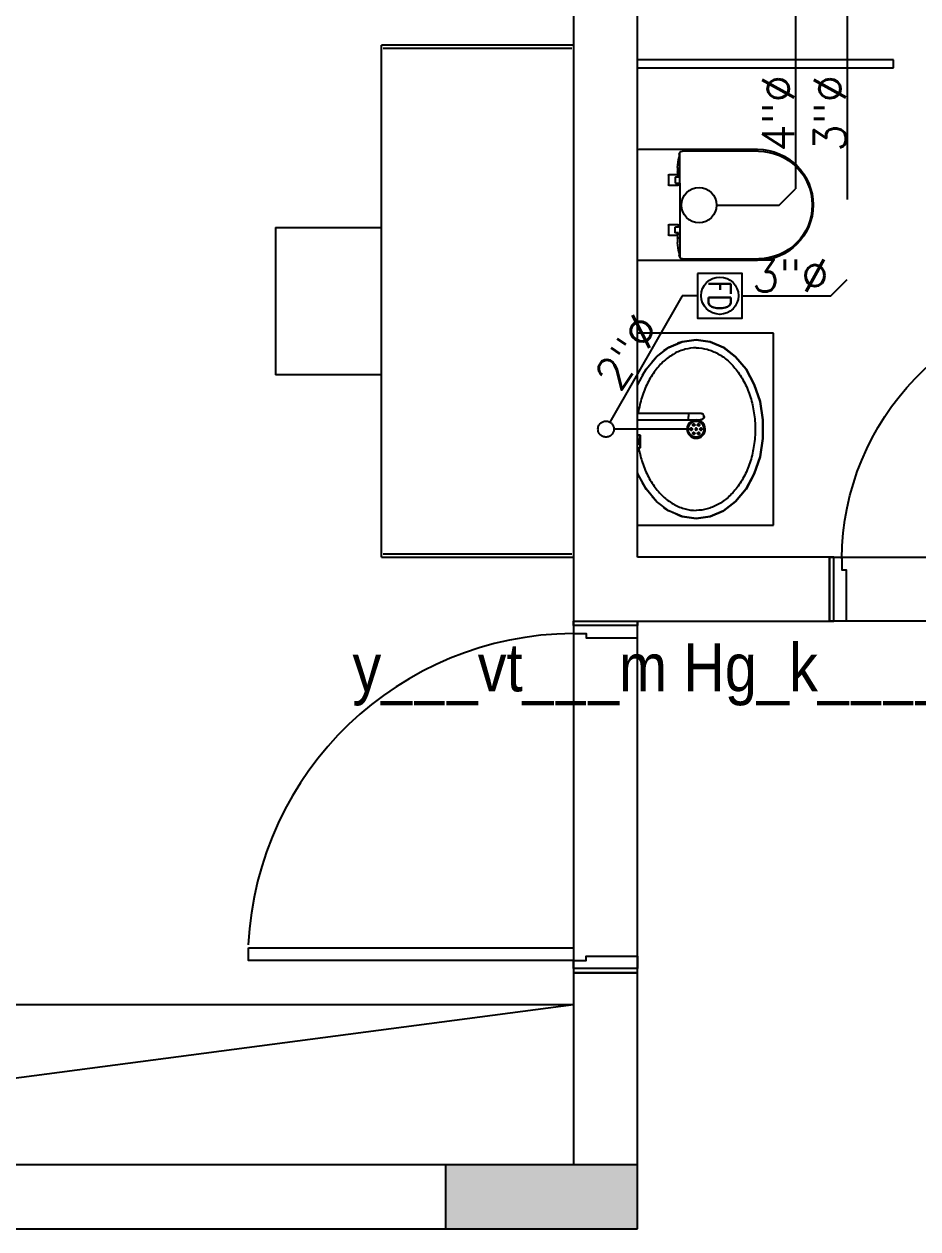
# Model space of a CAD drawing. Header units: metres. Extents: x -658 to -58, y -713 to -118.
# Drawn here: x -318.966 to -316.172, y -196.546 to -192.78 of the extents above; entities that cross this region are included whole.
import ezdxf
from ezdxf.enums import TextEntityAlignment as Align

# ---------------------------------------------------------------- set-up
doc = ezdxf.new("R2010")
doc.units = ezdxf.units.M
doc.header["$LTSCALE"] = 100
doc.linetypes.add('CENTERX2', pattern=[4, 2.5, -0.5, 0.5, -0.5])
for name, color, linetype in [('DRAIN-LW', 2, 'Continuous'), ('drainage', 6, 'Continuous'), ('P-SANR-FDRN', 3, 'Continuous'), ('plan', 8, 'Continuous')]:
    doc.layers.add(name, color=color, linetype=linetype)
doc.layers.add('DRAINAGE  TEXT', color=3, linetype='Continuous', lineweight=25)
doc.styles.add('mech', font='romans.shx')
doc.styles.add('style12', font='xarab.shx')
doc.styles.add('TIMES', font='simplex.shx', dxfattribs={"width": 0.8, "height": 0.4})

# ---------------------------------------------------------------- blocks, each defined once
blk = doc.blocks.new('wash_basin_15442 - Type 1-533554-الدور الاول')
for p, q in [((0.125, -0.1), (0.125, -0.525)), ((0.366, -0.1), (0.366, -0.1075)), ((0.3794, -0.1075), (0.366, -0.1075)), ((0.3795, -0.1085), (0.3686, -0.1085)), ((0.3686, -0.1085), (0.3795, -0.1085)), ((0.3794, -0.1), (0.3794, -0.1075)), ((0.3794, -0.1075), (0.3797, -0.1075)), ((0.3797, -0.1075), (0.3794, -0.1075)), ((0.3797, -0.1075), (0.3797, -0.1)), ((0.3797, -0.1), (0.3797, -0.1075)), ((0.3802, -0.1), (0.3802, -0.1075)), ((0.3802, -0.1), (0.3802, -0.1075)), ((0.3802, -0.1075), (0.3802, -0.1)), ((0.3802, -0.1075), (0.3803, -0.1075)), ((0.3803, -0.1075), (0.3802, -0.1075)), ((0.3803, -0.1075), (0.3803, -0.1)), ((0.3917, -0.1075), (0.3803, -0.1075)), ((0.3916, -0.1085), (0.3804, -0.1085)), ((0.3804, -0.1085), (0.3916, -0.1085)), ((0.3889, -0.1075), (0.3831, -0.1075)), ((0.3917, -0.1), (0.3917, -0.1075)), ((0.3917, -0.1075), (0.3918, -0.1075)), ((0.3918, -0.1075), (0.3917, -0.1075)), ((0.3918, -0.1075), (0.3918, -0.1)), ((0.3918, -0.1), (0.3918, -0.1075)), ((0.3918, -0.1075), (0.3918, -0.1)), ((0.3923, -0.1), (0.3923, -0.1075)), ((0.3923, -0.1075), (0.3923, -0.1)), ((0.3926, -0.1075), (0.3923, -0.1075)), ((0.3923, -0.1075), (0.3926, -0.1075)), ((0.3925, -0.1085), (0.4034, -0.1085)), ((0.4034, -0.1085), (0.3925, -0.1085)), ((0.3926, -0.1075), (0.3926, -0.1)), ((0.3926, -0.1075), (0.406, -0.1075)), ((0.406, -0.1075), (0.406, -0.1)), ((0.4545, -0.1), (0.4545, -0.26)), ((0.4735, -0.26), (0.4735, -0.1)), ((0.725, -0.525), (0.725, -0.1)), ((0.1978, -0.1606), (0.2133, -0.1459)), ((0.2366, -0.1281), (0.2566, -0.1157)), ((0.5933, -0.1157), (0.6132, -0.1281)), ((0.6365, -0.1459), (0.652, -0.1606)), ((0.1689, -0.1985), (0.1792, -0.1828)), ((0.6707, -0.1828), (0.681, -0.1985)), ((0.151, -0.24), (0.1557, -0.2259)), ((0.6942, -0.2259), (0.6989, -0.24)), ((0.4558, -0.26), (0.464, -0.26)), ((0.4722, -0.26), (0.464, -0.26)), ((0.125, -0.525), (0.725, -0.525))]:
    blk.add_line(p, q)
at = {"flags": 128}
for points in [[(0.1449, -0.2835), (0.151, -0.2398), (0.1691, -0.1981), (0.1984, -0.16), (0.2376, -0.1274), (0.2849, -0.1016), (0.2895, -0.0997)], [(0.1455, -0.2835), (0.1517, -0.2398), (0.1697, -0.198), (0.1989, -0.16), (0.238, -0.1274), (0.2852, -0.1016), (0.2897, -0.0997)], [(0.1455, -0.2835), (0.1517, -0.2398), (0.1697, -0.198), (0.1989, -0.16), (0.238, -0.1274), (0.2852, -0.1016), (0.29, -0.1)], [(0.367, -0.1085), (0.367, -0.1085), (0.3669, -0.1085), (0.3669, -0.1085), (0.3668, -0.1085), (0.3668, -0.1085), (0.3668, -0.1085), (0.3667, -0.1085), (0.3667, -0.1084), (0.3666, -0.1084), (0.3666, -0.1084), (0.3666, -0.1084), (0.3665, -0.1084), (0.3665, -0.1084), (0.3665, -0.1083), (0.3664, -0.1083), (0.3664, -0.1083), (0.3664, -0.1083), (0.3663, -0.1083), (0.3663, -0.1082), (0.3663, -0.1082), (0.3663, -0.1082), (0.3662, -0.1081), (0.3662, -0.1081), (0.3662, -0.1081), (0.3662, -0.108), (0.3661, -0.108), (0.3661, -0.108), (0.3661, -0.1079), (0.3661, -0.1079), (0.3661, -0.1079), (0.3661, -0.1078), (0.366, -0.1078), (0.366, -0.1077), (0.366, -0.1077), (0.366, -0.1077), (0.366, -0.1076), (0.366, -0.1076), (0.366, -0.1076), (0.366, -0.1075), (0.366, -0.1075)], [(0.3795, -0.1085), (0.3788, -0.1085), (0.3781, -0.1085), (0.3774, -0.1085), (0.3767, -0.1085), (0.3761, -0.1085), (0.3754, -0.1085), (0.3748, -0.1085), (0.3742, -0.1085), (0.3736, -0.1085), (0.3731, -0.1085), (0.3725, -0.1085), (0.372, -0.1085), (0.3715, -0.1085), (0.371, -0.1085), (0.3706, -0.1085), (0.3701, -0.1085), (0.3697, -0.1085), (0.3693, -0.1085), (0.369, -0.1085), (0.3687, -0.1085), (0.3684, -0.1085), (0.3681, -0.1085), (0.3679, -0.1085), (0.3676, -0.1085), (0.3675, -0.1085), (0.3673, -0.1085), (0.3672, -0.1085), (0.3671, -0.1085), (0.367, -0.1085), (0.367, -0.1085), (0.367, -0.1085)], [(0.367, -0.1085), (0.367, -0.1085), (0.3671, -0.1085), (0.3671, -0.1085), (0.3672, -0.1085), (0.3674, -0.1085), (0.3675, -0.1085), (0.3677, -0.1085), (0.368, -0.1085), (0.3682, -0.1085), (0.3685, -0.1085), (0.3688, -0.1085), (0.3691, -0.1085), (0.3695, -0.1085), (0.3699, -0.1085), (0.3703, -0.1085), (0.3708, -0.1085), (0.3712, -0.1085), (0.3717, -0.1085), (0.3722, -0.1085), (0.3728, -0.1085), (0.3733, -0.1085), (0.3739, -0.1085), (0.3745, -0.1085), (0.3751, -0.1085), (0.3757, -0.1085), (0.3764, -0.1085), (0.377, -0.1085), (0.3777, -0.1085), (0.3784, -0.1085), (0.3791, -0.1085), (0.3795, -0.1085)], [(0.3826, -0.1085), (0.3818, -0.1085), (0.3811, -0.1085), (0.3804, -0.1085)], [(0.3804, -0.1085), (0.3811, -0.1085), (0.3819, -0.1085), (0.3826, -0.1085), (0.3834, -0.1085), (0.3841, -0.1085), (0.3849, -0.1085), (0.3856, -0.1085), (0.3864, -0.1085), (0.3872, -0.1085), (0.3879, -0.1085), (0.3887, -0.1085), (0.3894, -0.1085), (0.3902, -0.1085), (0.3909, -0.1085), (0.3916, -0.1085)], [(0.3846, -0.1), (0.3845, -0.1001), (0.3844, -0.1001), (0.3843, -0.1002), (0.3841, -0.1003), (0.384, -0.1004), (0.3839, -0.1004), (0.3838, -0.1005), (0.3837, -0.1006), (0.3836, -0.1007), (0.3835, -0.1008), (0.3834, -0.1009), (0.3833, -0.101), (0.3832, -0.1011), (0.3831, -0.1012), (0.3831, -0.1014), (0.383, -0.1015), (0.3829, -0.1016), (0.3828, -0.1017), (0.3828, -0.1019), (0.3827, -0.102), (0.3827, -0.1021), (0.3826, -0.1022), (0.3826, -0.1024), (0.3826, -0.1025), (0.3826, -0.1027), (0.3825, -0.1028), (0.3825, -0.1029), (0.3825, -0.1031), (0.3825, -0.1032), (0.3825, -0.1034), (0.3825, -0.1035), (0.3825, -0.1036), (0.3825, -0.1038), (0.3826, -0.1039), (0.3826, -0.104), (0.3826, -0.1042), (0.3827, -0.1043), (0.3827, -0.1044), (0.3828, -0.1046), (0.3828, -0.1047), (0.3829, -0.1048), (0.3829, -0.105), (0.383, -0.1051), (0.3831, -0.1052), (0.3832, -0.1053), (0.3833, -0.1054), (0.3833, -0.1055), (0.3834, -0.1056), (0.3835, -0.1057), (0.3836, -0.1058), (0.3837, -0.1059), (0.3838, -0.106), (0.384, -0.1061), (0.3841, -0.1062), (0.3842, -0.1062), (0.3843, -0.1063), (0.3844, -0.1064), (0.3846, -0.1064), (0.3847, -0.1065), (0.3848, -0.1065), (0.385, -0.1066), (0.3851, -0.1066), (0.3852, -0.1067), (0.3854, -0.1067), (0.3855, -0.1067), (0.3856, -0.1067), (0.3858, -0.1067), (0.3859, -0.1067), (0.386, -0.1067)], [(0.386, -0.1067), (0.3861, -0.1067), (0.3863, -0.1067), (0.3864, -0.1067), (0.3866, -0.1067), (0.3867, -0.1067), (0.3868, -0.1066), (0.387, -0.1066), (0.3871, -0.1066), (0.3872, -0.1065), (0.3874, -0.1065), (0.3875, -0.1064), (0.3876, -0.1064), (0.3877, -0.1063), (0.3879, -0.1062), (0.388, -0.1061), (0.3881, -0.1061), (0.3882, -0.106), (0.3883, -0.1059), (0.3884, -0.1058), (0.3885, -0.1057), (0.3886, -0.1056), (0.3887, -0.1055), (0.3888, -0.1054), (0.3889, -0.1053), (0.3889, -0.1051), (0.389, -0.105), (0.3891, -0.1049), (0.3892, -0.1048), (0.3892, -0.1046), (0.3893, -0.1045), (0.3893, -0.1044), (0.3894, -0.1043), (0.3894, -0.1041), (0.3894, -0.104), (0.3894, -0.1038), (0.3895, -0.1037), (0.3895, -0.1036), (0.3895, -0.1034), (0.3895, -0.1033), (0.3895, -0.1031), (0.3895, -0.103), (0.3895, -0.1029), (0.3895, -0.1027), (0.3894, -0.1026), (0.3894, -0.1025), (0.3894, -0.1023), (0.3893, -0.1022), (0.3893, -0.1021), (0.3892, -0.1019), (0.3892, -0.1018), (0.3891, -0.1017), (0.3891, -0.1015), (0.389, -0.1014), (0.3889, -0.1013), (0.3888, -0.1012), (0.3887, -0.1011), (0.3887, -0.101), (0.3886, -0.1009), (0.3885, -0.1008), (0.3884, -0.1007), (0.3883, -0.1006), (0.3882, -0.1005), (0.388, -0.1004), (0.3879, -0.1003), (0.3878, -0.1003), (0.3877, -0.1002), (0.3876, -0.1001), (0.3874, -0.1001), (0.3873, -0.1)], [(0.3916, -0.1085), (0.3909, -0.1085), (0.3901, -0.1085), (0.3894, -0.1085)], [(0.3925, -0.1085), (0.3932, -0.1085), (0.3939, -0.1085), (0.3946, -0.1085), (0.3953, -0.1085), (0.3959, -0.1085), (0.3966, -0.1085), (0.3972, -0.1085), (0.3978, -0.1085), (0.3984, -0.1085), (0.3989, -0.1085), (0.3995, -0.1085), (0.4, -0.1085), (0.4005, -0.1085), (0.401, -0.1085), (0.4014, -0.1085), (0.4019, -0.1085), (0.4023, -0.1085), (0.4027, -0.1085), (0.403, -0.1085), (0.4033, -0.1085), (0.4036, -0.1085), (0.4039, -0.1085), (0.4041, -0.1085), (0.4044, -0.1085), (0.4045, -0.1085), (0.4047, -0.1085), (0.4048, -0.1085), (0.4049, -0.1085), (0.405, -0.1085), (0.405, -0.1085), (0.405, -0.1085)], [(0.405, -0.1085), (0.405, -0.1085), (0.4049, -0.1085), (0.4049, -0.1085), (0.4048, -0.1085), (0.4046, -0.1085), (0.4045, -0.1085), (0.4043, -0.1085), (0.404, -0.1085), (0.4038, -0.1085), (0.4035, -0.1085), (0.4032, -0.1085), (0.4029, -0.1085), (0.4025, -0.1085), (0.4021, -0.1085), (0.4017, -0.1085), (0.4012, -0.1085), (0.4008, -0.1085), (0.4003, -0.1085), (0.3998, -0.1085), (0.3992, -0.1085), (0.3987, -0.1085), (0.3981, -0.1085), (0.3975, -0.1085), (0.3969, -0.1085), (0.3963, -0.1085), (0.3956, -0.1085), (0.395, -0.1085), (0.3943, -0.1085), (0.3936, -0.1085), (0.3929, -0.1085), (0.3925, -0.1085)], [(0.406, -0.1075), (0.406, -0.1075), (0.406, -0.1076), (0.406, -0.1076), (0.406, -0.1077), (0.406, -0.1077), (0.406, -0.1077), (0.406, -0.1078), (0.4059, -0.1078), (0.4059, -0.1079), (0.4059, -0.1079), (0.4059, -0.1079), (0.4059, -0.108), (0.4059, -0.108), (0.4058, -0.108), (0.4058, -0.1081), (0.4058, -0.1081), (0.4058, -0.1081), (0.4058, -0.1082), (0.4057, -0.1082), (0.4057, -0.1082), (0.4057, -0.1082), (0.4056, -0.1083), (0.4056, -0.1083), (0.4056, -0.1083), (0.4055, -0.1083), (0.4055, -0.1084), (0.4055, -0.1084), (0.4054, -0.1084), (0.4054, -0.1084), (0.4054, -0.1084), (0.4053, -0.1084), (0.4053, -0.1085), (0.4052, -0.1085), (0.4052, -0.1085), (0.4052, -0.1085), (0.4051, -0.1085), (0.4051, -0.1085), (0.4051, -0.1085), (0.405, -0.1085), (0.405, -0.1085)], [(0.5599, -0.1), (0.5646, -0.1016), (0.6119, -0.1274), (0.651, -0.16), (0.6802, -0.198), (0.6982, -0.2398), (0.7043, -0.2835)], [(0.5602, -0.0997), (0.5646, -0.1016), (0.6119, -0.1274), (0.651, -0.16), (0.6802, -0.198), (0.6982, -0.2398), (0.7043, -0.2835)], [(0.5603, -0.0997), (0.5649, -0.1016), (0.6123, -0.1274), (0.6514, -0.16), (0.6807, -0.1981), (0.6988, -0.2398), (0.7049, -0.2835)], [(0.4545, -0.26), (0.4545, -0.2616), (0.4545, -0.2631), (0.4545, -0.2647), (0.4545, -0.2662), (0.4545, -0.2677), (0.4545, -0.2693), (0.4545, -0.2708), (0.4545, -0.2723), (0.4545, -0.2737), (0.4545, -0.2752), (0.4545, -0.2766), (0.4545, -0.278), (0.4545, -0.2794), (0.4545, -0.2807), (0.4545, -0.282), (0.4545, -0.2833), (0.4545, -0.2845), (0.4545, -0.2857), (0.4545, -0.2869), (0.4545, -0.288), (0.4545, -0.289), (0.4545, -0.2901), (0.4545, -0.291), (0.4545, -0.2919), (0.4545, -0.2928), (0.4545, -0.2936), (0.4545, -0.2944), (0.4545, -0.2951), (0.4545, -0.2958), (0.4545, -0.2963), (0.4545, -0.2969), (0.4545, -0.2974), (0.4545, -0.2978), (0.4545, -0.2981), (0.4545, -0.2984), (0.4545, -0.2987), (0.4545, -0.2988), (0.4545, -0.2989), (0.4545, -0.299)], [(0.4735, -0.299), (0.4735, -0.2989), (0.4735, -0.2988), (0.4735, -0.2987), (0.4735, -0.2984), (0.4735, -0.2981), (0.4735, -0.2978), (0.4735, -0.2974), (0.4735, -0.2969), (0.4735, -0.2964), (0.4735, -0.2958), (0.4735, -0.2951), (0.4735, -0.2944), (0.4735, -0.2936), (0.4735, -0.2928), (0.4735, -0.292), (0.4735, -0.291), (0.4735, -0.2901), (0.4735, -0.289), (0.4735, -0.288), (0.4735, -0.2869), (0.4735, -0.2857), (0.4735, -0.2845), (0.4735, -0.2833), (0.4735, -0.282), (0.4735, -0.2807), (0.4735, -0.2794), (0.4735, -0.278), (0.4735, -0.2766), (0.4735, -0.2752), (0.4735, -0.2737), (0.4735, -0.2723), (0.4735, -0.2708), (0.4735, -0.2693), (0.4735, -0.2678), (0.4735, -0.2662), (0.4735, -0.2647), (0.4735, -0.2631), (0.4735, -0.2616), (0.4735, -0.26), (0.4735, -0.26)], [(0.7049, -0.2835), (0.6988, -0.3271), (0.6807, -0.3689), (0.6514, -0.4069), (0.6123, -0.4395), (0.5649, -0.4653), (0.5114, -0.4832), (0.4542, -0.4923), (0.3957, -0.4923), (0.3384, -0.4832), (0.2849, -0.4653), (0.2376, -0.4395), (0.1984, -0.4069), (0.1691, -0.3689), (0.151, -0.3271), (0.1449, -0.2835)], [(0.7043, -0.2835), (0.6982, -0.3271), (0.6802, -0.3689), (0.651, -0.4069), (0.6119, -0.4395), (0.5646, -0.4653), (0.5113, -0.4832), (0.4542, -0.4923), (0.3957, -0.4923), (0.3386, -0.4832), (0.2852, -0.4653), (0.238, -0.4395), (0.1989, -0.4069), (0.1697, -0.3689), (0.1517, -0.3271), (0.1455, -0.2835)], [(0.1455, -0.2835), (0.1517, -0.3271), (0.1697, -0.3689), (0.1989, -0.4069), (0.238, -0.4395), (0.2852, -0.4653), (0.3386, -0.4832), (0.3957, -0.4923), (0.4542, -0.4923), (0.5113, -0.4832), (0.5646, -0.4653), (0.6119, -0.4395), (0.651, -0.4069), (0.6802, -0.3689), (0.6982, -0.3271), (0.7043, -0.2835)]]:
    blk.add_lwpolyline(points, dxfattribs=at)
for centre, radius, start, end in [((0.3795, -0.1083), 0.0002, 270, 0), ((0.3795, -0.1083), 0.0002, 270, 360), ((0.3804, -0.1083), 0.0002, 180, 270), ((0.3804, -0.1083), 0.0002, 180, 270), ((0.386, -0.1032), 0.0035, 100.9743, 180), ((0.386, -0.1032), 0.0035, 180, 270), ((0.386, -0.1032), 0.0025, 90, 180), ((0.386, -0.1032), 0.0025, 180, 270), ((0.386, -0.1032), 0.0025, 270, 90), ((0.386, -0.1032), 0.0035, 270, 360), ((0.386, -0.1032), 0.0035, 0, 79.0257), ((0.3916, -0.1083), 0.0002, 270, 0), ((0.3916, -0.1083), 0.0002, 270, 0), ((0.3925, -0.1083), 0.0002, 180, 270), ((0.3925, -0.1083), 0.0002, 180, 270), ((0.4249, -0.2835), 0.0286, 90, 270), ((0.4249, -0.2835), 0.0286, 0, 180), ((0.4249, -0.2835), 0.0254, 90, 270), ((0.4249, -0.2835), 0.0286, 270, 90), ((0.4249, -0.2835), 0.0254, 270, 90), ((0.4249, -0.2835), 0.0286, 180, 0), ((0.4249, -0.2835), 0.00317, 90, 180), ((0.4249, -0.2835), 0.00317, 180, 270), ((0.4249, -0.2835), 0.00318, 90, 105), ((0.4249, -0.2835), 0.00318, 255, 270), ((0.4249, -0.2835), 0.00318, 75, 90), ((0.4249, -0.2835), 0.00318, 0, 90), ((0.4249, -0.2835), 0.00317, 270, 0), ((0.4249, -0.2835), 0.00317, 270, 285), ((0.464, -0.299), 0.0095, 170, 210), ((0.464, -0.299), 0.0095, 180, 193.6243), ((0.464, -0.299), 0.0095, 330, 10), ((0.464, -0.299), 0.0095, 346.3821, 360), ((0.464, -0.299), 0.0095, 250, 270), ((0.464, -0.299), 0.0085, 253.3917, 270), ((0.464, -0.299), 0.0095, 258.4463, 270), ((0.464, -0.299), 0.009, 261.6271, 270), ((0.464, -0.299), 0.0085, 270, 286.6195), ((0.464, -0.299), 0.0095, 270, 290), ((0.464, -0.299), 0.009, 270, 278.39), ((0.464, -0.299), 0.0095, 270, 281.5609)]:
    blk.add_arc(centre, radius, start, end)
for points, knots in [([(0.366, -0.1039), (0.3521, -0.1064), (0.3224, -0.1135), (0.2801, -0.1306), (0.2414, -0.1545), (0.2102, -0.1831), (0.1876, -0.215), (0.174, -0.2488), (0.1709, -0.2719), (0.1709, -0.2835)], [4.941188, 4.941188, 4.941188, 4.941188, 5.105088, 5.301438, 5.497787, 5.694137, 5.890486, 6.086836, 6.283185, 6.283185, 6.283185, 6.283185]), ([(0.3794, -0.1075), (0.3794, -0.1076), (0.3794, -0.1078), (0.3794, -0.1082), (0.3795, -0.1084), (0.3795, -0.1085), (0.3795, -0.1085)], [0, 0, 0, 0, 0.2, 0.4, 0.7, 1, 1, 1, 1]), ([(0.3804, -0.1083), (0.3804, -0.1083), (0.3804, -0.1085), (0.3804, -0.1085), (0.3804, -0.1085)], [0.6, 0.6, 0.6, 0.6, 0.7, 1, 1, 1, 1]), ([(0.3854, -0.0998), (0.3852, -0.0998), (0.3848, -0.0999), (0.3843, -0.1002), (0.384, -0.1004), (0.3837, -0.1006), (0.3835, -0.1008), (0.3833, -0.101), (0.3831, -0.1012), (0.3829, -0.1016), (0.3826, -0.1022), (0.3825, -0.1028), (0.3825, -0.1032)], [0.5555556, 0.5555556, 0.5555556, 0.5555556, 0.6111111, 0.6666667, 0.6944444, 0.7222222, 0.75, 0.7777778, 0.8055556, 0.8333333, 0.8888889, 1, 1, 1, 1]), ([(0.3825, -0.1032), (0.3825, -0.1037), (0.3826, -0.1043), (0.3829, -0.1049), (0.3831, -0.1053), (0.3833, -0.1055), (0.3835, -0.1057), (0.3837, -0.1059), (0.384, -0.1061), (0.3842, -0.1063), (0.3845, -0.1064), (0.3849, -0.1066), (0.3856, -0.1068), (0.3864, -0.1068), (0.3872, -0.1066), (0.3877, -0.1063), (0.388, -0.1061), (0.3883, -0.1059), (0.3885, -0.1057), (0.3887, -0.1055), (0.3889, -0.1053), (0.3891, -0.1049), (0.3894, -0.1043), (0.3895, -0.1037), (0.3895, -0.1032)], [0, 0, 0, 0, 0.111111, 0.166667, 0.194444, 0.222222, 0.25, 0.277778, 0.305556, 0.333333, 0.361111, 0.388889, 0.444444, 0.555556, 0.611111, 0.666667, 0.694444, 0.722222, 0.75, 0.777778, 0.805556, 0.833333, 0.888889, 1, 1, 1, 1]), ([(0.3895, -0.1032), (0.3895, -0.1028), (0.3894, -0.1022), (0.3891, -0.1016), (0.3889, -0.1012), (0.3887, -0.101), (0.3885, -0.1008), (0.3883, -0.1006), (0.388, -0.1004), (0.3878, -0.1002), (0.3875, -0.1001), (0.3871, -0.0999), (0.3868, -0.0998), (0.3866, -0.0998)], [0, 0, 0, 0, 0.1111111, 0.1666667, 0.1944444, 0.2222222, 0.25, 0.2777778, 0.3055556, 0.3333333, 0.3611111, 0.3888889, 0.4444444, 0.4444444, 0.4444444, 0.4444444]), ([(0.3916, -0.1083), (0.3916, -0.1083), (0.3916, -0.1085), (0.3916, -0.1085), (0.3916, -0.1085)], [0.6, 0.6, 0.6, 0.6, 0.7, 1, 1, 1, 1]), ([(0.3926, -0.1075), (0.3926, -0.1076), (0.3926, -0.1078), (0.3926, -0.1082), (0.3925, -0.1084), (0.3925, -0.1085), (0.3925, -0.1085)], [0, 0, 0, 0, 0.2, 0.4, 0.7, 1, 1, 1, 1]), ([(0.6789, -0.2835), (0.6789, -0.2719), (0.6759, -0.2488), (0.6623, -0.215), (0.6397, -0.1831), (0.6085, -0.1545), (0.5698, -0.1306), (0.525, -0.1125), (0.4913, -0.1049), (0.4735, -0.1023), (0.4724, -0.1021)], [3.141593, 3.141593, 3.141593, 3.141593, 3.337942, 3.534292, 3.730641, 3.926991, 4.12334, 4.31969, 4.516039, 4.529088, 4.529088, 4.529088, 4.529088]), ([(0.4102, -0.2786), (0.41, -0.2785), (0.4097, -0.2782), (0.4093, -0.2778), (0.4091, -0.2775), (0.4089, -0.2772), (0.4088, -0.2769), (0.4087, -0.2765), (0.4086, -0.2758), (0.4088, -0.2748), (0.4093, -0.2738), (0.4101, -0.2732), (0.4108, -0.2729), (0.4113, -0.2727), (0.4118, -0.2727), (0.4126, -0.2727), (0.4131, -0.2729), (0.4134, -0.2731)], [-1, -1, -1, -1, -0.916667, -0.875, -0.833333, -0.791667, -0.770833, -0.75, -0.666667, -0.555556, -0.444444, -0.333333, -0.277778, -0.222222, -0.166667, -0.111111, 0, 0, 0, 0]), ([(0.4134, -0.2938), (0.4132, -0.2939), (0.4128, -0.2941), (0.4123, -0.2942), (0.4118, -0.2942), (0.4115, -0.2942), (0.4112, -0.2942), (0.4108, -0.2941), (0.4102, -0.2938), (0.4093, -0.2931), (0.4088, -0.2921), (0.4086, -0.2912), (0.4087, -0.2904), (0.4088, -0.2899), (0.4091, -0.2894), (0.4095, -0.2888), (0.4099, -0.2885), (0.4102, -0.2883)], [-1, -1, -1, -1, -0.916667, -0.875, -0.833333, -0.791667, -0.770833, -0.75, -0.666667, -0.555556, -0.444444, -0.333333, -0.277778, -0.222222, -0.166667, -0.111111, 0, 0, 0, 0]), ([(0.4102, -0.2883), (0.41, -0.2884), (0.4097, -0.2886), (0.4095, -0.2889), (0.4094, -0.289)], [-1, -1, -1, -1, -0.9166667, -0.8888889, -0.8888889, -0.8888889, -0.8888889]), ([(0.4134, -0.2731), (0.4137, -0.2733), (0.4141, -0.2736), (0.4145, -0.2742), (0.4147, -0.2745), (0.4148, -0.2747), (0.4149, -0.275), (0.4149, -0.2753), (0.415, -0.2755), (0.415, -0.2759), (0.415, -0.2764), (0.4148, -0.2771), (0.4144, -0.2778), (0.4139, -0.2783), (0.4136, -0.2785), (0.4133, -0.2787), (0.4129, -0.2788), (0.4126, -0.2789), (0.4123, -0.279), (0.412, -0.279), (0.4117, -0.279), (0.4111, -0.279), (0.4105, -0.2788), (0.4102, -0.2786)], [-1, -1, -1, -1, -0.888889, -0.833333, -0.805556, -0.777778, -0.75, -0.722222, -0.694444, -0.666667, -0.611111, -0.555556, -0.444444, -0.388889, -0.361111, -0.333333, -0.277778, -0.25, -0.222222, -0.194444, -0.166667, -0.111111, 0, 0, 0, 0]), ([(0.4102, -0.2786), (0.4105, -0.2788), (0.4111, -0.279), (0.4117, -0.279), (0.4121, -0.279), (0.4122, -0.279), (0.4123, -0.279)], [-1, -1, -1, -1, -0.8888889, -0.8333333, -0.8055556, -0.7777778, -0.7777778, -0.7777778, -0.7777778]), ([(0.4123, -0.2879), (0.4122, -0.2879), (0.412, -0.2879), (0.4117, -0.2879), (0.4111, -0.2879), (0.4105, -0.2881), (0.4102, -0.2883)], [-0.2222222, -0.2222222, -0.2222222, -0.2222222, -0.1944444, -0.1666667, -0.1111111, 0, 0, 0, 0]), ([(0.4102, -0.2883), (0.4105, -0.2881), (0.4111, -0.2879), (0.4117, -0.2879), (0.412, -0.2879), (0.4123, -0.2879), (0.4126, -0.288), (0.4129, -0.288), (0.4131, -0.2881), (0.4135, -0.2883), (0.4138, -0.2886), (0.4144, -0.2891), (0.4148, -0.2898), (0.4149, -0.2904), (0.415, -0.2908), (0.415, -0.2912), (0.415, -0.2915), (0.4149, -0.2919), (0.4148, -0.2922), (0.4147, -0.2924), (0.4145, -0.2927), (0.4141, -0.2933), (0.4137, -0.2936), (0.4134, -0.2938)], [-1, -1, -1, -1, -0.888889, -0.833333, -0.805556, -0.777778, -0.75, -0.722222, -0.694444, -0.666667, -0.611111, -0.555556, -0.444444, -0.388889, -0.361111, -0.333333, -0.277778, -0.25, -0.222222, -0.194444, -0.166667, -0.111111, 0, 0, 0, 0]), ([(0.4134, -0.2731), (0.4132, -0.273), (0.4128, -0.2728), (0.4123, -0.2727), (0.4118, -0.2727), (0.4115, -0.2727), (0.4113, -0.2727), (0.4113, -0.2727)], [-1, -1, -1, -1, -0.9166667, -0.875, -0.8333333, -0.7916667, -0.7777778, -0.7777778, -0.7777778, -0.7777778]), ([(0.4113, -0.2942), (0.4115, -0.2942), (0.4118, -0.2942), (0.4126, -0.2942), (0.4131, -0.294), (0.4134, -0.2938)], [-0.2222222, -0.2222222, -0.2222222, -0.2222222, -0.1666667, -0.1111111, 0, 0, 0, 0]), ([(0.4148, -0.2747), (0.4147, -0.2746), (0.4147, -0.2745), (0.4145, -0.2742), (0.4141, -0.2736), (0.4137, -0.2733), (0.4134, -0.2731)], [-0.217998, -0.217998, -0.217998, -0.217998, -0.1944444, -0.1666667, -0.1111111, 0, 0, 0, 0]), ([(0.4134, -0.2938), (0.4137, -0.2936), (0.4141, -0.2933), (0.4145, -0.2927), (0.4147, -0.2924), (0.4147, -0.2923), (0.4148, -0.2922)], [-1, -1, -1, -1, -0.8888889, -0.8333333, -0.8055556, -0.782107, -0.782107, -0.782107, -0.782107]), ([(0.4218, -0.2683), (0.4218, -0.2679), (0.4218, -0.2675), (0.422, -0.267), (0.4222, -0.2667), (0.4225, -0.2663), (0.4229, -0.2658), (0.4237, -0.2653), (0.4245, -0.2651), (0.4249, -0.2651)], [-1, -1, -1, -1, -0.785714, -0.732143, -0.678571, -0.571429, -0.428571, -0.285714, 0, 0, 0, 0]), ([(0.4218, -0.2683), (0.4218, -0.2686), (0.4218, -0.2691), (0.422, -0.2696), (0.4222, -0.2699), (0.4225, -0.2703), (0.4229, -0.2708), (0.4235, -0.2711), (0.4242, -0.2714), (0.4247, -0.2715), (0.4249, -0.2715)], [-1, -1, -1, -1, -0.785714, -0.732143, -0.678571, -0.571429, -0.428571, -0.285714, -0.142857, 0, 0, 0, 0]), ([(0.4218, -0.2986), (0.4218, -0.2983), (0.4218, -0.2978), (0.422, -0.2974), (0.4222, -0.297), (0.4225, -0.2966), (0.4229, -0.2961), (0.4235, -0.2958), (0.4242, -0.2955), (0.4247, -0.2954), (0.4249, -0.2954)], [-1, -1, -1, -1, -0.785714, -0.732143, -0.678571, -0.571429, -0.428571, -0.285714, -0.142857, 0, 0, 0, 0]), ([(0.4218, -0.2986), (0.4218, -0.299), (0.4218, -0.2994), (0.422, -0.2999), (0.4222, -0.3002), (0.4223, -0.3004), (0.4224, -0.3006)], [-1, -1, -1, -1, -0.7857143, -0.7321429, -0.6785714, -0.5714286, -0.5714286, -0.5714286, -0.5714286]), ([(0.4249, -0.3018), (0.4246, -0.3018), (0.4239, -0.3017), (0.423, -0.3012), (0.4224, -0.3006), (0.4221, -0.3), (0.4218, -0.2993), (0.4218, -0.2989), (0.4218, -0.2986)], [-1, -1, -1, -1, -0.785714, -0.571429, -0.428571, -0.285714, -0.142857, 0, 0, 0, 0]), ([(0.4249, -0.2651), (0.4246, -0.2651), (0.4241, -0.2652), (0.4237, -0.2654), (0.4235, -0.2654)], [-1, -1, -1, -1, -0.7857143, -0.7142857, -0.7142857, -0.7142857, -0.7142857]), ([(0.4249, -0.2651), (0.4253, -0.2651), (0.426, -0.2652), (0.4269, -0.2657), (0.4275, -0.2663), (0.4278, -0.2669), (0.4281, -0.2676), (0.4281, -0.268), (0.4281, -0.2683)], [-1, -1, -1, -1, -0.785714, -0.571429, -0.428571, -0.285714, -0.142857, 0, 0, 0, 0]), ([(0.4281, -0.2683), (0.4281, -0.2686), (0.4281, -0.2691), (0.4279, -0.2695), (0.4277, -0.2699), (0.4274, -0.2703), (0.427, -0.2708), (0.4264, -0.2711), (0.4257, -0.2714), (0.4252, -0.2715), (0.4249, -0.2715)], [-1, -1, -1, -1, -0.785714, -0.732143, -0.678571, -0.571429, -0.428571, -0.285714, -0.142857, 0, 0, 0, 0]), ([(0.4281, -0.2986), (0.4281, -0.2983), (0.4281, -0.2978), (0.4279, -0.2973), (0.4277, -0.297), (0.4274, -0.2966), (0.427, -0.2961), (0.4264, -0.2958), (0.4257, -0.2955), (0.4252, -0.2954), (0.4249, -0.2954)], [-1, -1, -1, -1, -0.785714, -0.732143, -0.678571, -0.571429, -0.428571, -0.285714, -0.142857, 0, 0, 0, 0]), ([(0.4281, -0.2986), (0.4281, -0.299), (0.4281, -0.2994), (0.4279, -0.2999), (0.4277, -0.3002), (0.4274, -0.3006), (0.427, -0.3011), (0.4262, -0.3016), (0.4254, -0.3018), (0.4249, -0.3018)], [-1, -1, -1, -1, -0.785714, -0.732143, -0.678571, -0.571429, -0.428571, -0.285714, 0, 0, 0, 0]), ([(0.4281, -0.2683), (0.4281, -0.2679), (0.4281, -0.2675), (0.4279, -0.267), (0.4277, -0.2667), (0.4276, -0.2665), (0.4275, -0.2663)], [-1, -1, -1, -1, -0.7857143, -0.7321429, -0.6785714, -0.5714286, -0.5714286, -0.5714286, -0.5714286]), ([(0.4397, -0.2786), (0.4394, -0.2788), (0.4388, -0.279), (0.4382, -0.279), (0.4379, -0.279), (0.4376, -0.279), (0.4373, -0.2789), (0.437, -0.2789), (0.4368, -0.2788), (0.4364, -0.2786), (0.4361, -0.2783), (0.4355, -0.2778), (0.4351, -0.2771), (0.435, -0.2765), (0.4349, -0.2761), (0.4349, -0.2757), (0.4349, -0.2754), (0.435, -0.275), (0.4351, -0.2747), (0.4352, -0.2745), (0.4354, -0.2742), (0.4358, -0.2736), (0.4362, -0.2733), (0.4365, -0.2731)], [-1, -1, -1, -1, -0.888889, -0.833333, -0.805556, -0.777778, -0.75, -0.722222, -0.694444, -0.666667, -0.611111, -0.555556, -0.444444, -0.388889, -0.361111, -0.333333, -0.277778, -0.25, -0.222222, -0.194444, -0.166667, -0.111111, 0, 0, 0, 0]), ([(0.4365, -0.2938), (0.4362, -0.2936), (0.4358, -0.2933), (0.4354, -0.2927), (0.4352, -0.2924), (0.4351, -0.2922), (0.435, -0.2919), (0.435, -0.2916), (0.4349, -0.2914), (0.4349, -0.291), (0.4349, -0.2905), (0.4351, -0.2898), (0.4355, -0.2891), (0.436, -0.2886), (0.4363, -0.2884), (0.4366, -0.2882), (0.437, -0.2881), (0.4373, -0.288), (0.4376, -0.2879), (0.4378, -0.2879), (0.4382, -0.2879), (0.4388, -0.2879), (0.4394, -0.2881), (0.4397, -0.2883)], [-1, -1, -1, -1, -0.888889, -0.833333, -0.805556, -0.777778, -0.75, -0.722222, -0.694444, -0.666667, -0.611111, -0.555556, -0.444444, -0.388889, -0.361111, -0.333333, -0.277778, -0.25, -0.222222, -0.194444, -0.166667, -0.111111, 0, 0, 0, 0]), ([(0.4365, -0.2731), (0.4362, -0.2733), (0.4358, -0.2736), (0.4354, -0.2742), (0.4352, -0.2745), (0.4352, -0.2747), (0.4351, -0.2747)], [-1, -1, -1, -1, -0.8888889, -0.8333333, -0.8055556, -0.7777778, -0.7777778, -0.7777778, -0.7777778]), ([(0.4351, -0.2922), (0.4352, -0.2922), (0.4352, -0.2924), (0.4354, -0.2927), (0.4358, -0.2933), (0.4362, -0.2936), (0.4365, -0.2938)], [-0.2222222, -0.2222222, -0.2222222, -0.2222222, -0.1944444, -0.1666667, -0.1111111, 0, 0, 0, 0]), ([(0.4386, -0.2727), (0.4384, -0.2727), (0.438, -0.2727), (0.4373, -0.2727), (0.4368, -0.2729), (0.4365, -0.2731)], [-0.2222222, -0.2222222, -0.2222222, -0.2222222, -0.1666667, -0.1111111, 0, 0, 0, 0]), ([(0.4365, -0.2731), (0.4367, -0.273), (0.4371, -0.2728), (0.4376, -0.2727), (0.438, -0.2727), (0.4384, -0.2727), (0.4387, -0.2727), (0.4391, -0.2728), (0.4397, -0.2731), (0.4406, -0.2738), (0.4411, -0.2748), (0.4413, -0.2757), (0.4412, -0.2765), (0.4411, -0.277), (0.4408, -0.2775), (0.4404, -0.2781), (0.44, -0.2784), (0.4397, -0.2786)], [-1, -1, -1, -1, -0.916667, -0.875, -0.833333, -0.791667, -0.770833, -0.75, -0.666667, -0.555556, -0.444444, -0.333333, -0.277778, -0.222222, -0.166667, -0.111111, 0, 0, 0, 0]), ([(0.4397, -0.2883), (0.4399, -0.2884), (0.4402, -0.2887), (0.4406, -0.2891), (0.4408, -0.2894), (0.441, -0.2897), (0.4411, -0.29), (0.4412, -0.2904), (0.4413, -0.2911), (0.4411, -0.2921), (0.4406, -0.2931), (0.4398, -0.2937), (0.4391, -0.294), (0.4386, -0.2942), (0.438, -0.2942), (0.4373, -0.2942), (0.4368, -0.294), (0.4365, -0.2938)], [-1, -1, -1, -1, -0.916667, -0.875, -0.833333, -0.791667, -0.770833, -0.75, -0.666667, -0.555556, -0.444444, -0.333333, -0.277778, -0.222222, -0.166667, -0.111111, 0, 0, 0, 0]), ([(0.4365, -0.2938), (0.4367, -0.2939), (0.4371, -0.2941), (0.4376, -0.2942), (0.438, -0.2942), (0.4384, -0.2942), (0.4386, -0.2942), (0.4386, -0.2942)], [-1, -1, -1, -1, -0.9166667, -0.875, -0.8333333, -0.7916667, -0.7777778, -0.7777778, -0.7777778, -0.7777778]), ([(0.4376, -0.279), (0.4377, -0.279), (0.4378, -0.279), (0.4382, -0.279), (0.4388, -0.279), (0.4394, -0.2788), (0.4397, -0.2786)], [-0.2222222, -0.2222222, -0.2222222, -0.2222222, -0.1944444, -0.1666667, -0.1111111, 0, 0, 0, 0]), ([(0.4397, -0.2883), (0.4394, -0.2881), (0.4388, -0.2879), (0.4382, -0.2879), (0.4378, -0.2879), (0.4377, -0.2879), (0.4376, -0.2879)], [-1, -1, -1, -1, -0.8888889, -0.8333333, -0.8055556, -0.7777778, -0.7777778, -0.7777778, -0.7777778]), ([(0.4397, -0.2786), (0.4399, -0.2785), (0.4402, -0.2783), (0.4404, -0.278), (0.4405, -0.2779)], [-1, -1, -1, -1, -0.9166667, -0.8888889, -0.8888889, -0.8888889, -0.8888889]), ([(0.4249, -0.3018), (0.4253, -0.3018), (0.4258, -0.3017), (0.4262, -0.3015), (0.4264, -0.3015)], [-1, -1, -1, -1, -0.7857143, -0.7142857, -0.7142857, -0.7142857, -0.7142857]), ([(0.464, -0.3085), (0.4629, -0.3085), (0.4608, -0.3081), (0.459, -0.3071), (0.4582, -0.3065)], [0, 0, 0, 0, 0.1111111, 0.2082665, 0.2082665, 0.2082665, 0.2082665])]:
    blk.add_open_spline(points, degree=3, knots=knots)
for points in [[(0.3795, -0.1085), (0.3795, -0.1085), (0.3795, -0.1085), (0.3795, -0.1083), (0.3794, -0.1081), (0.3794, -0.1078), (0.3794, -0.1076), (0.3794, -0.1075)], [(0.3797, -0.1083), (0.3797, -0.1083), (0.3797, -0.1083), (0.3797, -0.1081), (0.3797, -0.1078), (0.3797, -0.1076), (0.3797, -0.1075)], [(0.3797, -0.1075), (0.3797, -0.1076), (0.3797, -0.1078), (0.3797, -0.1081), (0.3797, -0.1083), (0.3797, -0.1083), (0.3797, -0.1083)], [(0.3802, -0.1083), (0.3802, -0.1083), (0.3802, -0.1083), (0.3802, -0.1081), (0.3802, -0.1078), (0.3802, -0.1076), (0.3802, -0.1075)], [(0.3802, -0.1075), (0.3802, -0.1076), (0.3802, -0.1078), (0.3802, -0.1081), (0.3802, -0.1083), (0.3802, -0.1083), (0.3802, -0.1083)], [(0.3803, -0.1075), (0.3803, -0.1076), (0.3803, -0.1077), (0.3803, -0.1078)], [(0.3803, -0.1078), (0.3803, -0.1077), (0.3803, -0.1076), (0.3803, -0.1075)], [(0.3804, -0.1085), (0.3804, -0.1085), (0.3804, -0.1085), (0.3804, -0.1084), (0.3804, -0.1083)], [(0.3843, -0.1013), (0.3834, -0.1014), (0.3824, -0.1015), (0.3815, -0.1016)], [(0.3892, -0.1007), (0.3885, -0.1008), (0.3878, -0.1009), (0.3871, -0.1009)], [(0.3916, -0.1085), (0.3916, -0.1085), (0.3916, -0.1085), (0.3916, -0.1084), (0.3916, -0.1083)], [(0.3917, -0.1078), (0.3917, -0.1077), (0.3917, -0.1076), (0.3917, -0.1075)], [(0.3917, -0.1075), (0.3917, -0.1076), (0.3917, -0.1077), (0.3917, -0.1078)], [(0.3918, -0.1075), (0.3918, -0.1076), (0.3918, -0.1078), (0.3918, -0.1081), (0.3918, -0.1083), (0.3918, -0.1083), (0.3918, -0.1083)], [(0.3918, -0.1083), (0.3918, -0.1083), (0.3918, -0.1083), (0.3918, -0.1081), (0.3918, -0.1078), (0.3918, -0.1076), (0.3918, -0.1075)], [(0.3923, -0.1075), (0.3923, -0.1076), (0.3923, -0.1078), (0.3923, -0.1081), (0.3923, -0.1083), (0.3923, -0.1083), (0.3923, -0.1083)], [(0.3923, -0.1083), (0.3923, -0.1083), (0.3923, -0.1083), (0.3923, -0.1081), (0.3923, -0.1078), (0.3923, -0.1076), (0.3923, -0.1075)], [(0.3925, -0.1085), (0.3925, -0.1085), (0.3925, -0.1085), (0.3925, -0.1083), (0.3926, -0.1081), (0.3926, -0.1078), (0.3926, -0.1076), (0.3926, -0.1075)], [(0.4112, -0.0991), (0.4094, -0.0992), (0.4075, -0.0993), (0.4057, -0.0994)], [(0.456, -0.1002), (0.4502, -0.0997), (0.4444, -0.0994), (0.4387, -0.0991)], [(0.6789, -0.2835), (0.6789, -0.295), (0.6759, -0.3181), (0.6623, -0.3519), (0.6397, -0.3838), (0.6085, -0.4124), (0.5698, -0.4363), (0.525, -0.4544), (0.4761, -0.4655), (0.4249, -0.4693), (0.3738, -0.4655), (0.3249, -0.4544), (0.2801, -0.4363), (0.2414, -0.4124), (0.2102, -0.3838), (0.1876, -0.3519), (0.174, -0.3181), (0.1709, -0.295), (0.1709, -0.2835)], [(0.4094, -0.2779), (0.4096, -0.2782), (0.4099, -0.2784), (0.4102, -0.2786)], [(0.4224, -0.2663), (0.4223, -0.2665), (0.4221, -0.2669), (0.4218, -0.2676), (0.4218, -0.268), (0.4218, -0.2683)], [(0.4249, -0.2715), (0.4247, -0.2715), (0.4242, -0.2714), (0.4235, -0.2711), (0.4229, -0.2708), (0.4224, -0.2702), (0.4221, -0.2696), (0.4218, -0.269), (0.4218, -0.2685), (0.4218, -0.2683)], [(0.4249, -0.2954), (0.4247, -0.2954), (0.4242, -0.2955), (0.4235, -0.2958), (0.4229, -0.2961), (0.4224, -0.2967), (0.4221, -0.2973), (0.4218, -0.2979), (0.4218, -0.2984), (0.4218, -0.2986)], [(0.4264, -0.2654), (0.4259, -0.2652), (0.4254, -0.2651), (0.4249, -0.2651)], [(0.4249, -0.2715), (0.4252, -0.2715), (0.4257, -0.2714), (0.4264, -0.2711), (0.427, -0.2708), (0.4275, -0.2702), (0.4278, -0.2696), (0.4281, -0.269), (0.4281, -0.2685), (0.4281, -0.2683)], [(0.4249, -0.2954), (0.4252, -0.2954), (0.4257, -0.2955), (0.4264, -0.2958), (0.427, -0.2961), (0.4275, -0.2967), (0.4278, -0.2973), (0.4281, -0.2979), (0.4281, -0.2984), (0.4281, -0.2986)], [(0.4275, -0.3006), (0.4276, -0.3004), (0.4278, -0.3), (0.4281, -0.2993), (0.4281, -0.2989), (0.4281, -0.2986)], [(0.4405, -0.289), (0.4403, -0.2887), (0.44, -0.2885), (0.4397, -0.2883)], [(0.4579, -0.3063), (0.457, -0.3056), (0.4556, -0.3038), (0.4545, -0.3007), (0.4544, -0.2984), (0.4546, -0.2973)], [(0.464, -0.3085), (0.4654, -0.3085), (0.4681, -0.3079), (0.4715, -0.3053), (0.4735, -0.3015), (0.4736, -0.2987), (0.4734, -0.2973)], [(0.4235, -0.3015), (0.424, -0.3017), (0.4245, -0.3018), (0.4249, -0.3018)]]:
    blk.add_open_spline(points, degree=3)
blk = doc.blocks.new('Deca_Bacia Sanitaria Convencional Lk_P_232_Suspensa - P_232_Branco Gelo GE17-2202971-الدور الاول')
for p, q in [((-86.0758, -83.7745), (-86.4471, -83.7745)), ((-86.4471, -84.1224), (-86.0758, -84.1224))]:
    blk.add_line(p, q)
for centre, radius, start, end in [((-86.4471, -83.9484), 0.1739, 90, 270), ((-86.0758, -83.7785), 0.004, 0, 90), ((-86.0758, -84.1184), 0.004, 270, 0)]:
    blk.add_arc(centre, radius, start, end)
blk = doc.blocks.new('Deca_Shared_Assento_P_232 - AP_60_ Branco Gelo GE17-2202861-الدور الاول')
for p, q in [((-86.4502, -83.7807), (-86.2123, -83.7807)), ((-86.2039, -83.8801), (-86.2039, -83.7852)), ((-86.2022, -83.791), (-86.2021, -83.7985)), ((-86.198, -83.8459), (-86.2039, -83.8459)), ((-86.198, -83.8465), (-86.2039, -83.8465)), ((-86.198, -83.859), (-86.2039, -83.859)), ((-86.2001, -83.859), (-86.2001, -83.8611)), ((-86.2001, -83.8611), (-86.1912, -83.8611)), ((-86.197, -83.8315), (-86.197, -83.8543)), ((-86.197, -83.8543), (-86.197, -83.858)), ((-86.197, -83.8543), (-86.1697, -83.8543)), ((-86.1902, -83.8621), (-86.1902, -83.8791)), ((-86.1687, -83.8553), (-86.1687, -83.8859)), ((-86.2001, -83.8801), (-86.2039, -83.8801)), ((-86.2039, -83.8801), (-86.2039, -83.9448)), ((-86.1911, -83.8801), (-86.2002, -83.8801)), ((-86.2001, -83.8859), (-86.2001, -83.8801)), ((-86.1697, -83.8869), (-86.1991, -83.8869)), ((-86.2039, -83.9448), (-86.2039, -84.0171)), ((-86.2039, -84.0171), (-86.2039, -84.112)), ((-86.2039, -84.0171), (-86.2001, -84.0171)), ((-86.1911, -84.0171), (-86.2002, -84.0171)), ((-86.2001, -84.0171), (-86.2001, -84.0113)), ((-86.1991, -84.0103), (-86.1697, -84.0103)), ((-86.1902, -84.0351), (-86.1902, -84.0181)), ((-86.1687, -84.0113), (-86.1687, -84.0419)), ((-86.198, -84.0382), (-86.2039, -84.0382)), ((-86.198, -84.0507), (-86.2039, -84.0507)), ((-86.198, -84.0513), (-86.2039, -84.0513)), ((-86.2001, -84.0361), (-86.1912, -84.0361)), ((-86.2001, -84.0382), (-86.2001, -84.0361)), ((-86.197, -84.0429), (-86.197, -84.0392)), ((-86.1697, -84.0429), (-86.197, -84.0429)), ((-86.197, -84.0429), (-86.197, -84.0657)), ((-86.2123, -84.1165), (-86.4508, -84.1165)), ((-86.2021, -84.0986), (-86.2022, -84.1062))]:
    blk.add_line(p, q)
for centre, radius, start, end in [((-86.4502, -83.9486), 0.1679, 90, 269.7947), ((-86.2123, -83.7907), 0.01, 358.2269, 90), ((-86.6124, -83.8787), 0.4181, 6.4913, 11.056), ((-86.198, -83.8449), 0.00102, 270, 350), ((-86.198, -83.8474), 0.000938, 0, 90), ((-86.198, -83.858), 0.000993, 270, 0), ((-86.1912, -83.8621), 0.00101, 0, 90), ((-86.1697, -83.8553), 0.001, 0, 90), ((-86.1991, -83.8859), 0.001, 180, 270), ((-86.1912, -83.8791), 0.00102, 276.2154, 0), ((-86.1697, -83.8859), 0.001, 270, 0), ((-86.1991, -84.0113), 0.001, 90, 180), ((-86.1912, -84.0181), 0.00102, 0, 83.7846), ((-86.1697, -84.0113), 0.001, 0, 90), ((-86.198, -84.0392), 0.000993, 0, 90), ((-86.198, -84.0498), 0.000938, 270, 0), ((-86.198, -84.0523), 0.00102, 10, 90), ((-86.1912, -84.0351), 0.00101, 270, 0), ((-86.1697, -84.0419), 0.001, 270, 0), ((-86.6124, -84.0185), 0.4181, 348.944, 353.5087), ((-86.2123, -84.1065), 0.01, 270, 1.7731)]:
    blk.add_arc(centre, radius, start, end)
blk = doc.blocks.new('Contemporary_Office_Desk_16786 - Contemporary_Office_Desk_16786-V33-الدور الاول')
for p, q in [((0.23, 0.9318), (-0.23, 0.9318)), ((-0.23, 0.8921), (-0.23, 0.9318)), ((0.23, 0.9318), (0.23, 0.8921)), ((-0.23, 0.8322), (-0.23, 0.8921)), ((0.23, 0.8921), (0.23, 0.8322)), ((-0.23, 0.7518), (-0.23, 0.8322)), ((0.23, 0.8322), (0.23, 0.7518)), ((-0.23, 0.6), (-0.23, 0.7518)), ((0.23, 0.7518), (0.23, 0.6)), ((-0.8, 0.6), (-0.8, 0)), ((-0.8, 0.6), (-0.7, 0.6)), ((-0.79, 0.595), (-0.79, 0.005)), ((-0.7, 0.6), (0.7, 0.6)), ((0.7, 0.6), (0.8, 0.6)), ((0.79, 0.005), (0.79, 0.595)), ((0.8, 0), (0.8, 0.6)), ((-0.7, 0), (-0.8, 0)), ((0.7, 0), (-0.7, 0)), ((0.8, 0), (0.7, 0))]:
    blk.add_line(p, q)
blk = doc.blocks.new('*U103')
for points in [[(79, 1116), (79, 100), (39, 100), (39, 1116)], [(0, -100), (14, -100), (14, 100), (0, 100)], [(1100, -100), (1086, -100), (1086, 100), (1100, 100)]]:
    blk.add_lwpolyline(points, close=True)
at = {"ltscale": 0.25}
for points in [[(1100, 100), (0, 100)], [(0, -100), (1100, -100)]]:
    blk.add_lwpolyline(points, dxfattribs=at)
at = {"flags": 128}
for points in [[(14, -100), (14, 100), (14, 100), (39, 100), (39, 60), (52, 60), (52, -100)], [(1086, -100), (1086, 100), (1086, 100), (1061, 100), (1061, 60), (1048, 60), (1048, -100), (1086, -100)]]:
    blk.add_lwpolyline(points, close=True, dxfattribs=at)
at = {"ltscale": 0.25}
blk.add_arc((38, 94.6), 1023.1, 0.4032, 87.1892, dxfattribs=at)
blk = doc.blocks.new('*U114')
for points in [[(79, 916), (79, 100), (39, 100), (39, 916)], [(0, -100), (14, -100), (14, 100), (0, 100)], [(900, -100), (886, -100), (886, 100), (900, 100)]]:
    blk.add_lwpolyline(points, close=True)
at = {"ltscale": 0.25}
for points in [[(900, 100), (0, 100)], [(0, -100), (900, -100)]]:
    blk.add_lwpolyline(points, dxfattribs=at)
at = {"flags": 128}
for points in [[(14, -100), (14, 100), (14, 100), (39, 100), (39, 60), (52, 60), (52, -100)], [(886, -100), (886, 100), (886, 100), (861, 100), (861, 60), (848, 60), (848, -100), (886, -100)]]:
    blk.add_lwpolyline(points, close=True, dxfattribs=at)
at = {"ltscale": 0.25}
blk.add_arc((38.2, 88.8), 822.9, 0.4032, 87.1892, dxfattribs=at)
blk = doc.blocks.new('RWEFRWEFRWE')
h = blk.add_hatch(color=256)
h.dxf.hatch_style = 1
h.paths.add_polyline_path([(-208.0055, -178.6532), (-208.0055, -178.4532), (-208.6055, -178.4532), (-208.6055, -178.6532)])
blk.add_lwpolyline([(-208.0055, -178.6532), (-208.0055, -178.4532), (-208.6055, -178.4532), (-208.6055, -178.6532)], close=True)
blk = doc.blocks.new('A$Cb06f5615')
at = {"layer": 'plan'}
for p, q in [((-20.0035, 19.1095), (-20.0035, 16.6095)), ((-19.8035, 16.8095), (-19.8035, 19.1095)), ((-19.0035, 18.3642), (-19.8035, 18.3642)), ((-19.0035, 18.3392), (-19.0035, 18.3642)), ((-19.8035, 18.3392), (-19.0035, 18.3392)), ((-19.2035, 16.8095), (-19.8035, 16.8095)), ((-19.2035, 16.6095), (-19.2035, 16.8095)), ((-20.0035, 16.6095), (-19.2035, 16.6095)), ((-20.0035, 15.5095), (-20.0035, 14.9095)), ((-19.8035, 15.5095), (-20.0035, 15.5095)), ((-19.8035, 14.7095), (-19.8035, 15.5095)), ((-20.0035, 15.4095), (-23.8035, 15.4095)), ((-20.0035, 15.4095), (-23.8035, 14.9095)), ((-20.0035, 14.9095), (-23.8035, 14.9095)), ((-24.0035, 14.7095), (-19.8035, 14.7095))]:
    blk.add_line(p, q, dxfattribs=at)
blk.add_blockref('RWEFRWEFRWE', (188.202, 193.3627), dxfattribs=at)
at = {"layer": 'plan', "rotation": 89.99999999999997}
for name, p in [('Contemporary_Office_Desk_16786 - Contemporary_Office_Desk_16786-V33-الدور الاول', (-20.0035, 17.6095)), ('wash_basin_15442 - Type 1-533554-الدور الاول', (-19.9035, 16.7845))]:
    blk.add_blockref(name, p, dxfattribs=at)
at = {"layer": 'plan', "xscale": -1}
for name in ['Deca_Bacia Sanitaria Convencional Lk_P_232_Suspensa - P_232_Branco Gelo GE17-2202971-الدور الاول', 'Deca_Shared_Assento_P_232 - AP_60_ Branco Gelo GE17-2202861-الدور الاول']:
    blk.add_blockref(name, (-105.8753, 101.8586), dxfattribs=at)
at = {"layer": 'plan', "xscale": -0.001, "yscale": 0.001, "zscale": 0.001}
blk.add_blockref('*U114', (-18.3035, 16.7095), dxfattribs=at)
at = {"layer": 'plan', "xscale": 0.001, "yscale": 0.001, "zscale": 0.001, "rotation": 89.99999999999997}
blk.add_blockref('*U103', (-19.9035, 15.5095), dxfattribs=at)
at = {"layer": 'plan', "style": 'style12', "width": 0.9}
blk.add_text('y___vt___m Hg_k_____,L  4', height=0.15, dxfattribs=at).set_placement((-20.6943, 16.3896))
blk = doc.blocks.new('FD-1')
at = {"layer": 'P-SANR-FDRN', "color": 3}
blk.add_lwpolyline([(-75, -75), (75, -75), (75, 75), (-75, 75)], close=True, dxfattribs=at)
blk.add_circle((0, 0), 62.5, dxfattribs=at)
at = {"layer": 'DRAINAGE  TEXT', "color": 1, "insert": (49.5, -0.6), "char_height": 74.65, "width": 0.635, "attachment_point": 6, "style": 'TIMES'}
blk.add_mtext('{\\Fsimplex|c0;FD}', dxfattribs=at)

msp = doc.modelspace()

# ---------------------------------------------------------------- linework, layer by layer
at = {"layer": 'DRAIN-LW', "linetype": 'CENTERX2', "ltscale": 0.005}
for p, q in [((-316.3936, -192.0789), (-316.3936, -193.5787)), ((-316.8907, -194.0463), (-317.1225, -194.0463))]:
    msp.add_line(p, q, dxfattribs=at)
at = {"layer": 'DRAIN-LW'}
for p, q in [((-316.4442, -193.6293), (-316.3936, -193.5787)), ((-316.9089, -193.6293), (-317.135, -194.0246)), ((-316.8615, -193.6293), (-316.9089, -193.6293)), ((-316.7217, -193.6293), (-316.4442, -193.6293))]:
    msp.add_line(p, q, dxfattribs=at)
at = {"layer": 'DRAIN-LW', "linetype": 'CENTERX2', "ltscale": 0.005}
for centre in [(-317.1475, -194.0463), (-316.8657, -194.0463)]:
    msp.add_circle(centre, 0.025, dxfattribs=at)
at = {"layer": 'drainage'}
for p, q in [((-316.5551, -192.0997), (-316.5551, -193.2955)), ((-316.6058, -193.3461), (-316.5551, -193.2955)), ((-316.8016, -193.3461), (-316.6058, -193.3461))]:
    msp.add_line(p, q, dxfattribs=at)
msp.add_circle((-316.8566, -193.3461), 0.055, dxfattribs=at)

# ---------------------------------------------------------------- block references
at = {"layer": 'P-SANR-FDRN', "color": 3, "xscale": 0.0009323437603825, "yscale": 0.0009323437603825, "zscale": 0.0009323437603825, "rotation": 270}
msp.add_blockref('FD-1', (-316.7916, -193.6293), dxfattribs=at)
at = {"layer": 'plan'}
msp.add_blockref('A$Cb06f5615', (-297.2456, -211.2557), dxfattribs=at)

# ---------------------------------------------------------------- texts
at = {"layer": 'DRAINAGE  TEXT', "linetype": 'Continuous', "style": 'mech'}
for s, rotation, p in [('4"%%C', 90, (-316.609, -193.0593)), ('3"%%C', 90, (-316.4475, -193.0593)), ('2"%%C', 56.4645, (-317.0805, -193.8056))]:
    msp.add_text(s, height=0.1, rotation=rotation, dxfattribs=at).set_placement(p, align=Align.MIDDLE_CENTER)
msp.add_text('3"%%C', height=0.1, dxfattribs=at).set_placement((-316.5714, -193.5662), align=Align.MIDDLE_CENTER)

doc.saveas('drawing.dxf')
